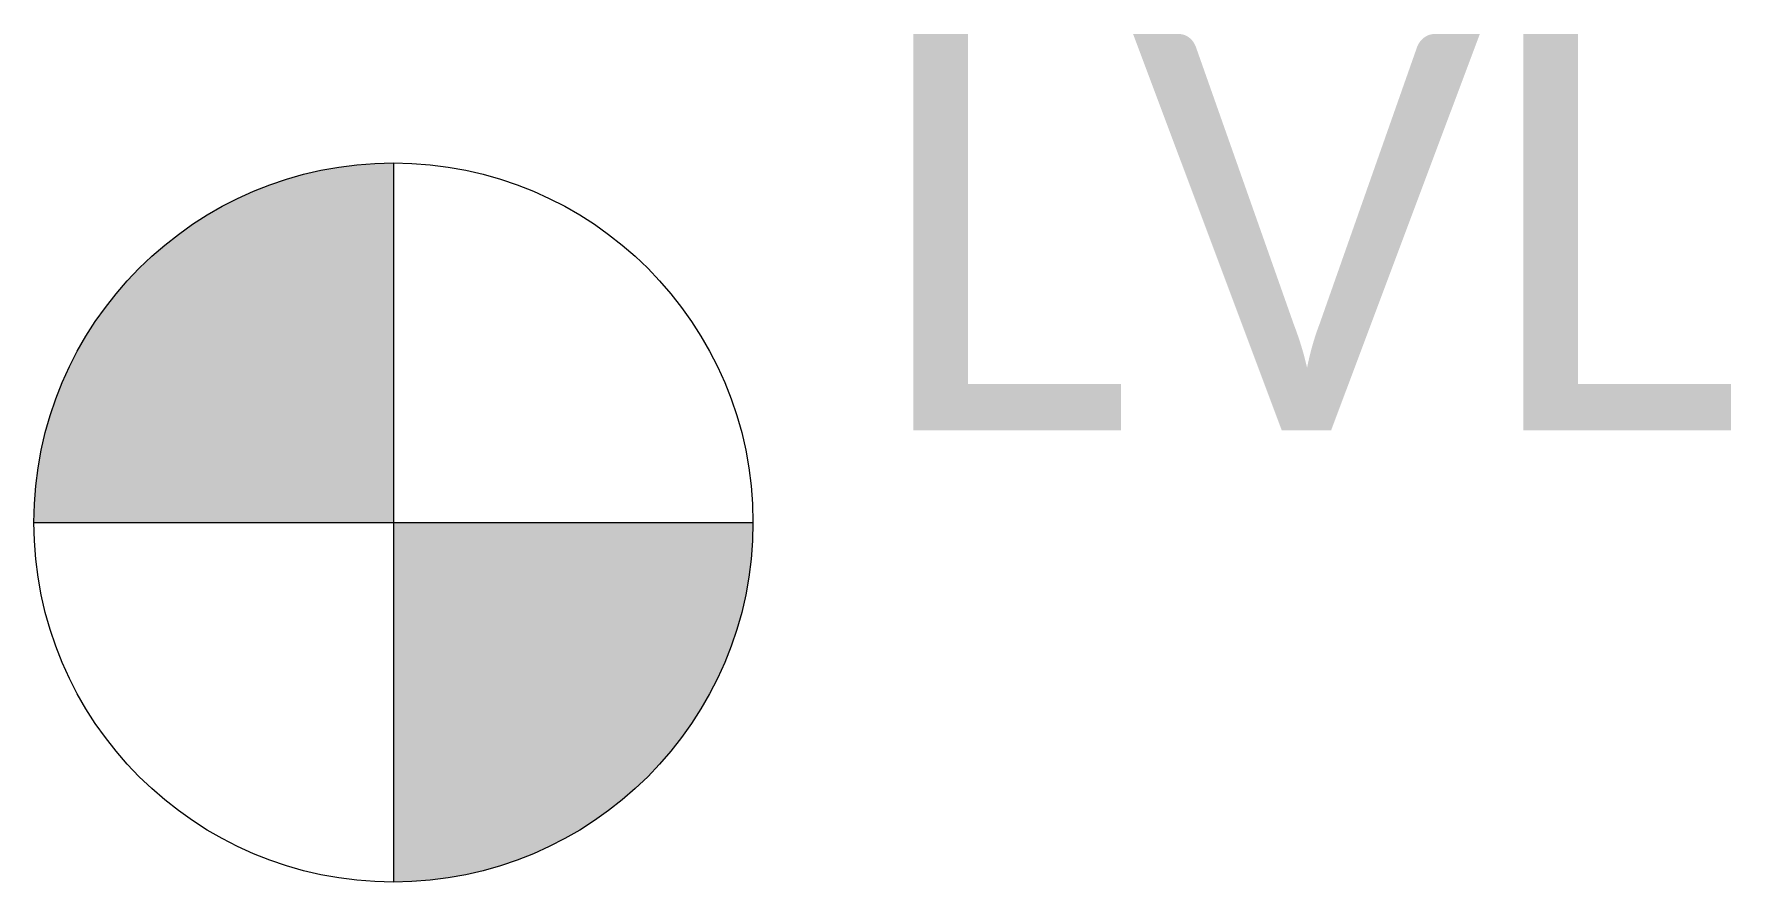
# Model space of a CAD drawing. Header units: inches. Extents: x 0 to 179512, y -43395 to -31716.
# Drawn here: x 161158.23 to 161183.93, y -43394.82 to -43381.98 of the extents above; entities that cross this region are included whole.
import ezdxf

# ---------------------------------------------------------------- set-up
doc = ezdxf.new("R2010")
doc.units = ezdxf.units.IN
doc.header["$LTSCALE"] = 10
doc.header["$MEASUREMENT"] = 0
doc.layers.add('OL_AR_SYMBOL @ 96', color=1, linetype='Continuous', lineweight=5)
doc.layers.add('OL_AR_Text', color=140, linetype='Continuous', lineweight=5)
doc.styles.add('1-16 Annotative Text', font='calibri.ttf', dxfattribs={"height": 0.0625})

# ---------------------------------------------------------------- blocks, each defined once
blk = doc.blocks.new('Level Head 1-16')
h = blk.add_hatch(color=256)
h.dxf.hatch_style = 1
h.paths.add_polyline_path([(0, 0.05671, 0.414214), (-0.05671, 0), (0, 0)])
h.paths.add_polyline_path([(0.05671, 0), (0, 0), (0, -0.05671, 0.414214)])
for p, q in [((0, 0.05671), (0, -0.05671)), ((-0.05671, 0), (0.05671, 0))]:
    blk.add_line(p, q)
blk.add_circle((0, 0), 0.05671)

msp = doc.modelspace()

# ---------------------------------------------------------------- block references
at = {"layer": 'OL_AR_SYMBOL @ 96', "color": 250, "true_color": 0x3b3b3b, "xscale": 96, "yscale": 96, "zscale": 96}
msp.add_blockref('Level Head 1-16', (161163.673, -43389.377), dxfattribs=at)

# ---------------------------------------------------------------- texts
at = {"layer": 'OL_AR_Text', "insert": (161133.012, -43381.98), "char_height": 6, "width": 50.33535, "attachment_point": 1, "style": '1-16 Annotative Text'}
msp.add_mtext('\\pi37.90151;LVL\\P\\pi48.19843; ', dxfattribs=at)

doc.saveas('drawing.dxf')
